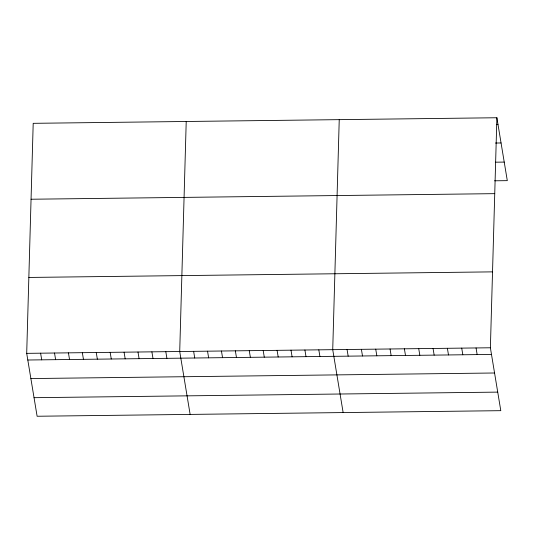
<?xml version="1.0" encoding="UTF-8"?>
<svg xmlns="http://www.w3.org/2000/svg" width="534" height="534" viewBox="0 0 534 534"><rect width="100%" height="100%" fill="white"/><g stroke="black" fill="none" stroke-linecap="round" stroke-linejoin="round"><path stroke-width="0.8" d="M496.887 117.747L490.386 347.774L500.799 410.673L37.113 416.253L26.7 353.354L33.201 123.327L496.887 117.747L507.3 180.646L494.557 180.799M186.219 121.485L179.718 351.512L190.131 414.411M339.237 119.643L332.729 349.67L343.142 412.568M496.393 124.422L497.988 124.402M495.485 143.032L501.059 142.965M495.472 162.189L504.229 162.089M31.059 199.235L494.738 193.655M28.849 277.446L492.528 271.866M26.7 353.354L490.386 347.774M27.801 360.009L491.487 354.429M30.872 378.566L494.557 372.992M34.042 397.69L497.721 392.116M476.054 347.948L477.156 354.603M461.716 348.121L462.824 354.776M447.385 348.295L448.487 354.95M433.054 348.462L434.155 355.117M418.723 348.635L419.824 355.29M404.392 348.809L405.493 355.464M390.06 348.982L391.162 355.637M375.729 349.156L376.83 355.811M361.398 349.329L362.499 355.984M347.06 349.496L348.168 356.151M318.818 349.837L319.919 356.492M304.907 350.004L306.009 356.659M290.997 350.171L292.098 356.825M277.086 350.337L278.194 356.992M263.182 350.511L264.283 357.166M249.271 350.678L250.373 357.333M235.361 350.845L236.462 357.5M221.45 351.012L222.551 357.667M207.539 351.178L208.64 357.833M193.628 351.345L194.73 358M165.807 351.679L166.908 358.334M151.896 351.846L152.998 358.501M137.986 352.013L139.087 358.668M124.075 352.18L125.176 358.835M110.164 352.347L111.266 359.002M96.253 352.513L97.355 359.168M82.343 352.68L83.444 359.335M68.432 352.854L69.533 359.509M54.521 353.021L55.623 359.676M40.611 353.188L41.712 359.843"/></g></svg>
